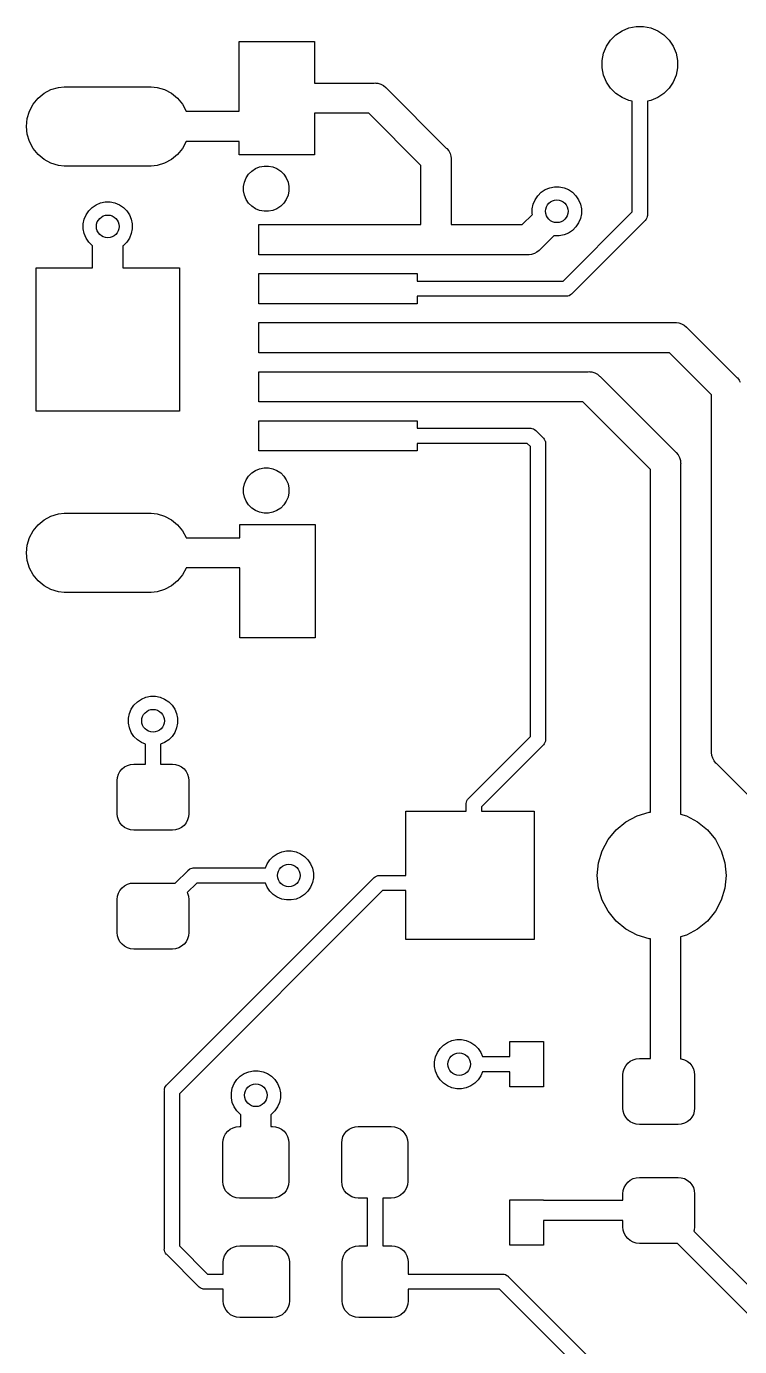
# Model space of a CAD drawing. Extents: x 1 to 84, y 1 to 137.
# Drawn here: x 0.62 to 10.07, y 73.46 to 90.95 of the extents above; entities that cross this region are included whole.
import ezdxf

# ---------------------------------------------------------------- set-up
doc = ezdxf.new("R2010")
doc.units = 0
doc.layers.add('BLACK', color=7, linetype='CONTINUOUS')

msp = doc.modelspace()

# ---------------------------------------------------------------- linework, layer by layer
at = {"layer": 'BLACK', "linetype": 'CONTINUOUS'}
for p, q in [((8.36163, 90.7687), (8.43127, 90.8384)), ((8.43127, 90.8384), (8.51316, 90.8931)), ((8.51316, 90.8931), (8.60416, 90.9308)), ((8.60416, 90.9308), (8.70075, 90.95)), ((8.70075, 90.95), (8.79925, 90.95)), ((8.79925, 90.95), (8.89584, 90.9308)), ((8.89584, 90.9308), (8.98684, 90.8931)), ((8.98684, 90.8931), (9.06873, 90.8384)), ((9.06873, 90.8384), (9.13837, 90.7687)), ((3.44, 89.825), (3.44, 90.75)), ((3.44, 90.75), (4.44, 90.75)), ((4.44, 90.75), (4.44, 90.2)), ((8.26921, 90.5958), (8.30691, 90.6868)), ((8.30691, 90.6868), (8.36163, 90.7687)), ((9.13837, 90.7687), (9.19309, 90.6868)), ((9.19309, 90.6868), (9.23078, 90.5958)), ((8.25, 90.4992), (8.26921, 90.5958)), ((8.25, 90.4008), (8.25, 90.4992)), ((9.23078, 90.5958), (9.25, 90.4992)), ((9.25, 90.4992), (9.25, 90.4008)), ((8.26921, 90.3042), (8.25, 90.4008)), ((8.30691, 90.2132), (8.26921, 90.3042)), ((9.23078, 90.3042), (9.19309, 90.2132)), ((9.25, 90.4008), (9.23078, 90.3042)), ((0.85691, 90.0636), (0.94812, 90.1124)), ((0.94812, 90.1124), (1.04708, 90.1424)), ((1.04708, 90.1424), (1.12421, 90.15)), ((1.12421, 90.15), (2.27579, 90.15)), ((2.27579, 90.15), (2.35292, 90.1424)), ((2.35292, 90.1424), (2.45188, 90.1124)), ((2.45188, 90.1124), (2.54309, 90.0636)), ((4.44, 90.2), (5.23019, 90.2)), ((5.23019, 90.2), (5.24, 90.201)), ((5.24, 90.201), (5.24981, 90.2)), ((5.24981, 90.2), (5.24982, 90.2)), ((5.24982, 90.2), (5.27921, 90.1971)), ((5.27921, 90.1971), (5.31691, 90.1857)), ((5.31691, 90.1857), (5.35165, 90.1671)), ((5.35165, 90.1671), (5.38211, 90.1421)), ((5.38211, 90.1421), (5.38837, 90.1345)), ((5.38837, 90.1345), (6.18448, 89.3384)), ((8.36163, 90.1313), (8.30691, 90.2132)), ((8.43127, 90.0616), (8.36163, 90.1313)), ((9.13837, 90.1313), (9.06873, 90.0616)), ((9.19309, 90.2132), (9.13837, 90.1313)), ((0.66262, 89.8269), (0.71137, 89.9181)), ((0.71137, 89.9181), (0.77697, 89.998)), ((0.77697, 89.998), (0.85691, 90.0636)), ((2.54309, 90.0636), (2.62303, 89.998)), ((2.62303, 89.998), (2.68863, 89.9181)), ((2.68863, 89.9181), (2.73738, 89.8269)), ((8.51316, 90.0069), (8.43127, 90.0616)), ((8.60416, 89.9692), (8.51316, 90.0069)), ((8.65, 89.9601), (8.60416, 89.9692)), ((8.65, 88.4914), (8.65, 89.9601)), ((8.89584, 89.9692), (8.85, 89.9601)), ((8.85, 89.9601), (8.85, 88.4549)), ((8.98684, 90.0069), (8.89584, 89.9692)), ((9.06873, 90.0616), (8.98684, 90.0069)), ((0.6326, 89.7279), (0.66262, 89.8269)), ((2.73738, 89.8269), (2.73795, 89.825)), ((2.73795, 89.825), (3.44, 89.825)), ((5.15716, 89.8), (4.44, 89.8)), ((4.44, 89.8), (4.44, 89.25)), ((5.85, 89.1072), (5.15716, 89.8)), ((0.62246, 89.625), (0.6326, 89.7279)), ((0.6326, 89.5221), (0.62246, 89.625)), ((0.66262, 89.4231), (0.6326, 89.5221)), ((0.71137, 89.3319), (0.66262, 89.4231)), ((2.73738, 89.4231), (2.68863, 89.3319)), ((2.73795, 89.425), (2.73738, 89.4231)), ((3.44, 89.425), (2.73795, 89.425)), ((3.44, 89.25), (3.44, 89.425)), ((0.77697, 89.252), (0.71137, 89.3319)), ((0.85691, 89.1864), (0.77697, 89.252)), ((2.62303, 89.252), (2.54309, 89.1864)), ((2.68863, 89.3319), (2.62303, 89.252)), ((4.44, 89.25), (3.44, 89.25)), ((6.18448, 89.3384), (6.1921, 89.3321)), ((6.1921, 89.3321), (6.2171, 89.3017)), ((6.2171, 89.3017), (6.23567, 89.2669)), ((6.23567, 89.2669), (6.2471, 89.2292)), ((6.2471, 89.2292), (6.25, 89.1998)), ((0.94812, 89.1376), (0.85691, 89.1864)), ((1.04708, 89.1076), (0.94812, 89.1376)), ((1.12421, 89.1), (1.04708, 89.1076)), ((2.27579, 89.1), (1.12421, 89.1)), ((2.35292, 89.1076), (2.27579, 89.1)), ((2.45188, 89.1376), (2.35292, 89.1076)), ((2.54309, 89.1864), (2.45188, 89.1376)), ((3.60876, 89.033), (3.6579, 89.0659)), ((3.6579, 89.0659), (3.71249, 89.0885)), ((3.71249, 89.0885), (3.77045, 89.1)), ((3.77045, 89.1), (3.82955, 89.1)), ((3.82955, 89.1), (3.88751, 89.0885)), ((3.88751, 89.0885), (3.9421, 89.0659)), ((3.9421, 89.0659), (3.99124, 89.033)), ((5.85, 88.325), (5.85, 89.1072)), ((6.25, 89.1998), (6.25, 89.1998)), ((6.25, 89.1998), (6.25097, 89.19)), ((6.25097, 89.19), (6.25, 89.1802)), ((6.25, 89.1802), (6.25, 88.325)), ((3.5, 88.8295), (3.51153, 88.8875)), ((3.51153, 88.8875), (3.53414, 88.9421)), ((3.53414, 88.9421), (3.56697, 88.9912)), ((3.56697, 88.9912), (3.60876, 89.033)), ((3.99124, 89.033), (4.03303, 88.9912)), ((4.03303, 88.9912), (4.06586, 88.9421)), ((4.06586, 88.9421), (4.08847, 88.8875)), ((4.08847, 88.8875), (4.1, 88.8295)), ((3.5, 88.7705), (3.5, 88.8295)), ((3.51153, 88.7125), (3.5, 88.7705)), ((3.53414, 88.6579), (3.51153, 88.7125)), ((4.08847, 88.7125), (4.06586, 88.6579)), ((4.1, 88.7705), (4.08847, 88.7125)), ((4.1, 88.8295), (4.1, 88.7705)), ((7.36199, 88.6539), (7.39756, 88.7072)), ((7.39756, 88.7072), (7.44282, 88.7524)), ((7.44282, 88.7524), (7.49605, 88.788)), ((7.49605, 88.788), (7.5552, 88.8125)), ((7.5552, 88.8125), (7.61799, 88.825)), ((7.61799, 88.825), (7.68201, 88.825)), ((7.68201, 88.825), (7.7448, 88.8125)), ((7.7448, 88.8125), (7.80394, 88.788)), ((7.80394, 88.788), (7.85718, 88.7524)), ((7.85718, 88.7524), (7.90244, 88.7072)), ((7.90244, 88.7072), (7.93801, 88.6539)), ((1.44756, 88.5072), (1.49282, 88.5524)), ((1.49282, 88.5524), (1.54605, 88.588)), ((1.54605, 88.588), (1.6052, 88.6125)), ((1.6052, 88.6125), (1.66799, 88.625)), ((1.66799, 88.625), (1.73201, 88.625)), ((1.73201, 88.625), (1.7948, 88.6125)), ((1.7948, 88.6125), (1.85394, 88.588)), ((1.85394, 88.588), (1.90718, 88.5524)), ((1.90718, 88.5524), (1.95244, 88.5072)), ((3.56697, 88.6088), (3.53414, 88.6579)), ((3.60876, 88.567), (3.56697, 88.6088)), ((3.6579, 88.5341), (3.60876, 88.567)), ((3.71249, 88.5115), (3.6579, 88.5341)), ((3.9421, 88.5341), (3.88751, 88.5115)), ((3.99124, 88.567), (3.9421, 88.5341)), ((4.03303, 88.6088), (3.99124, 88.567)), ((4.06586, 88.6579), (4.03303, 88.6088)), ((7.325, 88.532), (7.33749, 88.5948)), ((7.325, 88.468), (7.325, 88.532)), ((7.33749, 88.5948), (7.36199, 88.6539)), ((7.93801, 88.6539), (7.96251, 88.5948)), ((7.96251, 88.5948), (7.975, 88.532)), ((7.975, 88.532), (7.975, 88.468)), ((1.375, 88.332), (1.38749, 88.3948)), ((1.38749, 88.3948), (1.41199, 88.4539)), ((1.41199, 88.4539), (1.44756, 88.5072)), ((1.95244, 88.5072), (1.98801, 88.4539)), ((1.98801, 88.4539), (2.01251, 88.3948)), ((2.01251, 88.3948), (2.025, 88.332)), ((3.77045, 88.5), (3.71249, 88.5115)), ((3.82955, 88.5), (3.77045, 88.5)), ((3.88751, 88.5115), (3.82955, 88.5)), ((7.19216, 88.325), (7.32668, 88.4595)), ((7.32668, 88.4595), (7.325, 88.468)), ((7.73358, 87.575), (8.65, 88.4914)), ((8.81724, 88.3758), (7.84918, 87.4078)), ((7.93801, 88.3461), (7.90244, 88.2928)), ((7.96251, 88.4052), (7.93801, 88.3461)), ((7.975, 88.468), (7.96251, 88.4052)), ((8.82105, 88.3789), (8.81724, 88.3758)), ((8.83355, 88.3942), (8.82105, 88.3789)), ((8.84283, 88.4115), (8.83355, 88.3942)), ((8.84855, 88.4304), (8.84283, 88.4115)), ((8.85, 88.4451), (8.84855, 88.4304)), ((8.85, 88.4549), (8.85048, 88.45)), ((8.85048, 88.45), (8.85, 88.4451)), ((8.85, 88.4451), (8.85, 88.4451)), ((1.375, 88.268), (1.375, 88.332)), ((1.38749, 88.2052), (1.375, 88.268)), ((1.41199, 88.1461), (1.38749, 88.2052)), ((2.01251, 88.2052), (1.98801, 88.1461)), ((2.025, 88.268), (2.01251, 88.2052)), ((2.025, 88.332), (2.025, 88.268)), ((3.7, 88.325), (5.85, 88.325)), ((3.7, 87.925), (3.7, 88.325)), ((6.25, 88.325), (7.19216, 88.325)), ((7.60953, 88.1767), (7.42337, 87.9905)), ((7.61799, 88.175), (7.60953, 88.1767)), ((7.68201, 88.175), (7.61799, 88.175)), ((7.7448, 88.1875), (7.68201, 88.175)), ((7.80394, 88.212), (7.7448, 88.1875)), ((7.85718, 88.2476), (7.80394, 88.212)), ((7.90244, 88.2928), (7.85718, 88.2476)), ((1.44756, 88.0928), (1.41199, 88.1461)), ((1.49282, 88.0476), (1.44756, 88.0928)), ((1.5, 88.0428), (1.49282, 88.0476)), ((1.5, 87.8306), (1.5, 88.0428)), ((1.90718, 88.0476), (1.9, 88.0428)), ((1.9, 88.0428), (1.9, 87.75)), ((1.95244, 88.0928), (1.90718, 88.0476)), ((1.98801, 88.1461), (1.95244, 88.0928)), ((7.42337, 87.9905), (7.4171, 87.9829)), ((1.5, 87.75), (1.5, 87.8306)), ((1.5, 87.8306), (1.5, 87.8306)), ((6.04018, 87.925), (3.7, 87.925)), ((6.05, 87.924), (6.04018, 87.925)), ((6.05982, 87.925), (6.05, 87.924)), ((7.26519, 87.925), (6.05982, 87.925)), ((7.275, 87.924), (7.26519, 87.925)), ((7.28481, 87.925), (7.275, 87.924)), ((7.28482, 87.925), (7.28481, 87.925)), ((7.31421, 87.9279), (7.28482, 87.925)), ((7.35191, 87.9393), (7.31421, 87.9279)), ((7.38665, 87.9579), (7.35191, 87.9393)), ((7.4171, 87.9829), (7.38665, 87.9579)), ((0.75, 85.85), (0.75, 87.75)), ((0.75, 87.75), (1.5, 87.75)), ((1.9, 87.75), (2.65, 87.75)), ((2.65, 87.75), (2.65, 85.85)), ((3.7, 87.275), (3.7, 87.675)), ((3.7, 87.675), (5.8, 87.675)), ((5.8, 87.675), (5.8, 87.575)), ((5.8, 87.575), (7.73358, 87.575)), ((7.7701, 87.375), (5.8, 87.375)), ((5.8, 87.375), (5.8, 87.275)), ((7.775, 87.3745), (7.7701, 87.375)), ((7.7799, 87.375), (7.775, 87.3745)), ((7.7946, 87.3764), (7.7799, 87.375)), ((7.7799, 87.375), (7.7799, 87.375)), ((7.81345, 87.3822), (7.7946, 87.3764)), ((7.83082, 87.3915), (7.81345, 87.3822)), ((7.84605, 87.4039), (7.83082, 87.3915)), ((7.84918, 87.4078), (7.84605, 87.4039)), ((5.8, 87.275), (3.7, 87.275)), ((3.7, 87.025), (9.21519, 87.025)), ((3.7, 86.625), (3.7, 87.025)), ((9.21519, 87.025), (9.225, 87.026)), ((9.225, 87.026), (9.23481, 87.025)), ((9.23481, 87.025), (9.23482, 87.025)), ((9.23482, 87.025), (9.26421, 87.0221)), ((9.26421, 87.0221), (9.30191, 87.0107)), ((9.30191, 87.0107), (9.33665, 86.9921)), ((9.33665, 86.9921), (9.36711, 86.9671)), ((9.36711, 86.9671), (9.37337, 86.9595)), ((9.37337, 86.9595), (10.0345, 86.2984)), ((9.14216, 86.625), (3.7, 86.625)), ((9.7, 86.0672), (9.14216, 86.625)), ((3.7, 86.375), (8.06519, 86.375)), ((3.7, 85.975), (3.7, 86.375)), ((8.06519, 86.375), (8.075, 86.376)), ((8.075, 86.376), (8.08481, 86.375)), ((8.08481, 86.375), (8.08482, 86.375)), ((8.08482, 86.375), (8.11421, 86.3721)), ((8.11421, 86.3721), (8.15191, 86.3607)), ((8.15191, 86.3607), (8.18665, 86.3421)), ((8.18665, 86.3421), (8.21711, 86.3171)), ((8.21711, 86.3171), (8.22337, 86.3095)), ((8.22337, 86.3095), (9.22448, 85.3084)), ((10.0345, 86.2984), (10.0421, 86.2921)), ((10.0421, 86.2921), (10.0671, 86.2617)), ((10.0671, 86.2617), (10.0803, 86.237)), ((9.7, 81.3398), (9.7, 86.0672)), ((7.99216, 85.975), (3.7, 85.975)), ((8.89, 85.0772), (7.99216, 85.975)), ((2.65, 85.85), (0.75, 85.85)), ((3.7, 85.325), (3.7, 85.725)), ((3.7, 85.725), (5.8, 85.725)), ((5.8, 85.725), (5.8, 85.625)), ((5.8, 85.625), (7.2951, 85.625)), ((7.2951, 85.625), (7.3, 85.6255)), ((7.3, 85.6255), (7.3049, 85.625)), ((7.3049, 85.625), (7.3049, 85.625)), ((7.3049, 85.625), (7.3196, 85.6236)), ((7.3196, 85.6236), (7.33845, 85.6178)), ((7.33845, 85.6178), (7.35582, 85.6085)), ((7.35582, 85.6085), (7.37105, 85.5961)), ((7.37105, 85.5961), (7.37418, 85.5922)), ((7.37418, 85.5922), (7.46724, 85.4992)), ((7.25858, 85.425), (5.8, 85.425)), ((5.8, 85.425), (5.8, 85.325)), ((7.3, 85.3836), (7.25858, 85.425)), ((7.3, 81.5414), (7.3, 85.3836)), ((7.46724, 85.4992), (7.47105, 85.4961)), ((7.47105, 85.4961), (7.48355, 85.4808)), ((7.48355, 85.4808), (7.49283, 85.4635)), ((7.49283, 85.4635), (7.49456, 85.4578)), ((7.49456, 85.4578), (7.49855, 85.4446)), ((7.49855, 85.4446), (7.49891, 85.441)), ((7.49891, 85.441), (7.5, 85.4299)), ((7.5, 85.4299), (7.5, 85.4299)), ((7.5, 85.4299), (7.50048, 85.425)), ((7.50048, 85.425), (7.5, 85.4201)), ((7.5, 85.4201), (7.5, 81.5049)), ((5.8, 85.325), (3.7, 85.325)), ((9.22448, 85.3084), (9.2321, 85.3021)), ((9.2321, 85.3021), (9.2571, 85.2717)), ((9.2571, 85.2717), (9.27567, 85.2369)), ((9.27567, 85.2369), (9.28711, 85.1992)), ((9.28711, 85.1992), (9.29, 85.1698)), ((3.56697, 84.9912), (3.60876, 85.033)), ((3.60876, 85.033), (3.6579, 85.0659)), ((3.6579, 85.0659), (3.71249, 85.0885)), ((3.71249, 85.0885), (3.77045, 85.1)), ((3.77045, 85.1), (3.82955, 85.1)), ((3.82955, 85.1), (3.88751, 85.0885)), ((3.88751, 85.0885), (3.9421, 85.0659)), ((3.9421, 85.0659), (3.99124, 85.033)), ((3.99124, 85.033), (4.03303, 84.9912)), ((8.89, 80.5393), (8.89, 85.0772)), ((9.29, 85.1698), (9.29, 85.1698)), ((9.29, 85.1698), (9.29097, 85.16)), ((9.29097, 85.16), (9.29, 85.1502)), ((9.29, 85.1502), (9.29, 80.5124)), ((3.5, 84.8295), (3.51153, 84.8875)), ((3.51153, 84.8875), (3.53414, 84.9421)), ((3.53414, 84.9421), (3.56697, 84.9912)), ((4.03303, 84.9912), (4.06586, 84.9421)), ((4.06586, 84.9421), (4.08847, 84.8875)), ((4.08847, 84.8875), (4.1, 84.8295)), ((3.5, 84.7705), (3.5, 84.8295)), ((3.51153, 84.7125), (3.5, 84.7705)), ((3.53414, 84.6579), (3.51153, 84.7125)), ((4.08847, 84.7125), (4.06586, 84.6579)), ((4.1, 84.7705), (4.08847, 84.7125)), ((4.1, 84.8295), (4.1, 84.7705)), ((0.94812, 84.4624), (1.04708, 84.4924)), ((1.04708, 84.4924), (1.12421, 84.5)), ((1.12421, 84.5), (2.27579, 84.5)), ((2.27579, 84.5), (2.35292, 84.4924)), ((2.35292, 84.4924), (2.45188, 84.4624)), ((3.56697, 84.6088), (3.53414, 84.6579)), ((3.60876, 84.567), (3.56697, 84.6088)), ((3.6579, 84.5341), (3.60876, 84.567)), ((3.71249, 84.5115), (3.6579, 84.5341)), ((3.77045, 84.5), (3.71249, 84.5115)), ((3.82955, 84.5), (3.77045, 84.5)), ((3.88751, 84.5115), (3.82955, 84.5)), ((3.9421, 84.5341), (3.88751, 84.5115)), ((3.99124, 84.567), (3.9421, 84.5341)), ((4.03303, 84.6088), (3.99124, 84.567)), ((4.06586, 84.6579), (4.03303, 84.6088)), ((0.71137, 84.2681), (0.77697, 84.348)), ((0.77697, 84.348), (0.85691, 84.4136)), ((0.85691, 84.4136), (0.94812, 84.4624)), ((2.45188, 84.4624), (2.54309, 84.4136)), ((2.54309, 84.4136), (2.62303, 84.348)), ((2.62303, 84.348), (2.68863, 84.2681)), ((3.45, 84.175), (3.45, 84.35)), ((3.45, 84.35), (4.45, 84.35)), ((4.45, 84.35), (4.45, 82.85)), ((0.6326, 84.0779), (0.66262, 84.1769)), ((0.66262, 84.1769), (0.71137, 84.2681)), ((2.68863, 84.2681), (2.73738, 84.1769)), ((2.73738, 84.1769), (2.73795, 84.175)), ((2.73795, 84.175), (3.45, 84.175)), ((0.62246, 83.975), (0.6326, 84.0779)), ((0.6326, 83.8721), (0.62246, 83.975)), ((0.66262, 83.7731), (0.6326, 83.8721)), ((0.71137, 83.6819), (0.66262, 83.7731)), ((0.77697, 83.602), (0.71137, 83.6819)), ((2.68863, 83.6819), (2.62303, 83.602)), ((2.73738, 83.7731), (2.68863, 83.6819)), ((2.73795, 83.775), (2.73738, 83.7731)), ((3.45, 83.775), (2.73795, 83.775)), ((3.45, 82.85), (3.45, 83.775)), ((0.85691, 83.5364), (0.77697, 83.602)), ((0.94812, 83.4876), (0.85691, 83.5364)), ((1.04708, 83.4576), (0.94812, 83.4876)), ((1.12421, 83.45), (1.04708, 83.4576)), ((2.27579, 83.45), (1.12421, 83.45)), ((2.35292, 83.4576), (2.27579, 83.45)), ((2.45188, 83.4876), (2.35292, 83.4576)), ((2.54309, 83.5364), (2.45188, 83.4876)), ((2.62303, 83.602), (2.54309, 83.5364)), ((4.45, 82.85), (3.45, 82.85)), ((2.14606, 82.038), (2.2052, 82.0625)), ((2.2052, 82.0625), (2.26799, 82.075)), ((2.26799, 82.075), (2.33201, 82.075)), ((2.33201, 82.075), (2.3948, 82.0625)), ((2.3948, 82.0625), (2.45395, 82.038)), ((1.98749, 81.8448), (2.01199, 81.9039)), ((2.01199, 81.9039), (2.04756, 81.9572)), ((2.04756, 81.9572), (2.09282, 82.0024)), ((2.09282, 82.0024), (2.14606, 82.038)), ((2.45395, 82.038), (2.50718, 82.0024)), ((2.50718, 82.0024), (2.55244, 81.9572)), ((2.55244, 81.9572), (2.58801, 81.9039)), ((2.58801, 81.9039), (2.61251, 81.8448)), ((1.975, 81.782), (1.98749, 81.8448)), ((1.975, 81.718), (1.975, 81.782)), ((1.98749, 81.6552), (1.975, 81.718)), ((2.61251, 81.8448), (2.625, 81.782)), ((2.625, 81.718), (2.61251, 81.6552)), ((2.625, 81.782), (2.625, 81.718)), ((2.01199, 81.5961), (1.98749, 81.6552)), ((2.04756, 81.5428), (2.01199, 81.5961)), ((2.09282, 81.4976), (2.04756, 81.5428)), ((2.55244, 81.5428), (2.50718, 81.4976)), ((2.58801, 81.5961), (2.55244, 81.5428)), ((2.61251, 81.6552), (2.58801, 81.5961)), ((6.48276, 80.7242), (7.3, 81.5414)), ((2.14606, 81.462), (2.09282, 81.4976)), ((2.2, 81.4396), (2.14606, 81.462)), ((2.2, 81.175), (2.2, 81.4396)), ((2.45395, 81.462), (2.4, 81.4396)), ((2.4, 81.4396), (2.4, 81.175)), ((2.50718, 81.4976), (2.45395, 81.462)), ((7.46724, 81.4258), (6.65, 80.6086)), ((7.47105, 81.4289), (7.46724, 81.4258)), ((7.48355, 81.4442), (7.47105, 81.4289)), ((7.49283, 81.4615), (7.48355, 81.4442)), ((7.49855, 81.4804), (7.49283, 81.4615)), ((7.5, 81.4951), (7.49855, 81.4804)), ((7.5, 81.5049), (7.50048, 81.5)), ((7.50048, 81.5), (7.5, 81.4951)), ((1.96004, 81.1583), (2.00107, 81.1708)), ((2.00107, 81.1708), (2.04375, 81.175)), ((2.04375, 81.175), (2.2, 81.175)), ((2.4, 81.175), (2.55625, 81.175)), ((2.55625, 81.175), (2.59893, 81.1708)), ((2.59893, 81.1708), (2.63996, 81.1583)), ((9.69903, 81.33), (9.7, 81.3398)), ((9.70289, 81.2908), (9.69903, 81.33)), ((9.71433, 81.2531), (9.70289, 81.2908)), ((9.7329, 81.2183), (9.71433, 81.2531)), ((9.71433, 81.2531), (9.71433, 81.2531)), ((9.7579, 81.1879), (9.7329, 81.2183)), ((9.76552, 81.1816), (9.7579, 81.1879)), ((10.836, 80.1112), (9.76552, 81.1816)), ((1.825, 80.9562), (1.8292, 80.9989)), ((1.8292, 80.9989), (1.84165, 81.04)), ((1.84165, 81.04), (1.86187, 81.0778)), ((1.86187, 81.0778), (1.88907, 81.1109)), ((1.88907, 81.1109), (1.92222, 81.1381)), ((1.92222, 81.1381), (1.96004, 81.1583)), ((2.63996, 81.1583), (2.67778, 81.1381)), ((2.67778, 81.1381), (2.71093, 81.1109)), ((2.71093, 81.1109), (2.73813, 81.0778)), ((2.73813, 81.0778), (2.75835, 81.04)), ((2.75835, 81.04), (2.7708, 80.9989)), ((2.7708, 80.9989), (2.775, 80.9562)), ((1.825, 80.5187), (1.825, 80.9562)), ((2.775, 80.9562), (2.775, 80.5187)), ((6.44952, 80.65), (6.45, 80.6549)), ((6.45, 80.6451), (6.44952, 80.65)), ((6.45, 80.6549), (6.45145, 80.6696)), ((6.45, 80.6549), (6.45, 80.6549)), ((6.45, 80.55), (6.45, 80.6451)), ((6.45145, 80.6696), (6.45717, 80.6885)), ((6.45717, 80.6885), (6.46645, 80.7058)), ((6.46645, 80.7058), (6.47895, 80.7211)), ((6.47895, 80.7211), (6.48276, 80.7242)), ((1.8292, 80.4761), (1.825, 80.5187)), ((1.84165, 80.435), (1.8292, 80.4761)), ((2.7708, 80.4761), (2.75835, 80.435)), ((2.775, 80.5187), (2.7708, 80.4761)), ((5.65, 79.7), (5.65, 80.55)), ((5.65, 80.55), (6.45, 80.55)), ((6.65, 80.6086), (6.65, 80.55)), ((6.65, 80.55), (7.35, 80.55)), ((7.35, 80.55), (7.35, 78.85)), ((8.56548, 80.4102), (8.71314, 80.4891)), ((8.71314, 80.4891), (8.87337, 80.5377)), ((8.87337, 80.5377), (8.89, 80.5393)), ((9.29, 80.5124), (9.36685, 80.4891)), ((9.36685, 80.4891), (9.51452, 80.4102)), ((1.86187, 80.3972), (1.84165, 80.435)), ((1.88907, 80.3641), (1.86187, 80.3972)), ((1.92222, 80.3369), (1.88907, 80.3641)), ((1.96004, 80.3167), (1.92222, 80.3369)), ((2.00107, 80.3042), (1.96004, 80.3167)), ((2.04375, 80.3), (2.00107, 80.3042)), ((2.55625, 80.3), (2.04375, 80.3)), ((2.59893, 80.3042), (2.55625, 80.3)), ((2.63996, 80.3167), (2.59893, 80.3042)), ((2.67778, 80.3369), (2.63996, 80.3167)), ((2.71093, 80.3641), (2.67778, 80.3369)), ((2.73813, 80.3972), (2.71093, 80.3641)), ((2.75835, 80.435), (2.73813, 80.3972)), ((8.32983, 80.1745), (8.43605, 80.3039)), ((8.43605, 80.3039), (8.56548, 80.4102)), ((9.51452, 80.4102), (9.64395, 80.3039)), ((9.64395, 80.3039), (9.75017, 80.1745)), ((8.2509, 80.0269), (8.32983, 80.1745)), ((9.75017, 80.1745), (9.8291, 80.0269)), ((3.84756, 79.9072), (3.89282, 79.9524)), ((3.89282, 79.9524), (3.94605, 79.988)), ((3.94605, 79.988), (4.0052, 80.0125)), ((4.0052, 80.0125), (4.06799, 80.025)), ((4.06799, 80.025), (4.13201, 80.025)), ((4.13201, 80.025), (4.1948, 80.0125)), ((4.1948, 80.0125), (4.25394, 79.988)), ((4.25394, 79.988), (4.30718, 79.9524)), ((4.30718, 79.9524), (4.35244, 79.9072)), ((8.2023, 79.8666), (8.2509, 80.0269)), ((9.8291, 80.0269), (9.8777, 79.8666)), ((2.59251, 79.5964), (2.76332, 79.7672)), ((2.76332, 79.7672), (2.76645, 79.7711)), ((2.76645, 79.7711), (2.78167, 79.7835)), ((2.78167, 79.7835), (2.78976, 79.7879)), ((2.78976, 79.7879), (2.79905, 79.7928)), ((2.79905, 79.7928), (2.8179, 79.7986)), ((2.8179, 79.7986), (2.81972, 79.7987)), ((2.81972, 79.7987), (2.8326, 79.8)), ((2.8326, 79.8), (2.8375, 79.8005)), ((2.8326, 79.8), (2.8326, 79.8)), ((2.8375, 79.8005), (2.8424, 79.8)), ((2.8424, 79.8), (3.78964, 79.8)), ((3.78964, 79.8), (3.81199, 79.8539)), ((3.81199, 79.8539), (3.84756, 79.9072)), ((4.35244, 79.9072), (4.38801, 79.8539)), ((4.38801, 79.8539), (4.41251, 79.7948)), ((4.41251, 79.7948), (4.425, 79.732)), ((8.18589, 79.7), (8.2023, 79.8666)), ((9.8777, 79.8666), (9.89411, 79.7)), ((1.96004, 79.5833), (2.00107, 79.5958)), ((2.00107, 79.5958), (2.04375, 79.6)), ((2.04375, 79.6), (2.55625, 79.6)), ((2.48276, 76.9242), (5.22582, 79.6672)), ((2.55625, 79.6), (2.59251, 79.5964)), ((2.87892, 79.6), (2.75331, 79.4744)), ((3.78964, 79.6), (2.87892, 79.6)), ((3.81199, 79.5461), (3.78964, 79.6)), ((4.41251, 79.6052), (4.38801, 79.5461)), ((4.425, 79.668), (4.41251, 79.6052)), ((4.425, 79.732), (4.425, 79.668)), ((5.22582, 79.6672), (5.22895, 79.6711)), ((5.22895, 79.6711), (5.24417, 79.6835)), ((5.24417, 79.6835), (5.26155, 79.6928)), ((5.26155, 79.6928), (5.27162, 79.6959)), ((5.27162, 79.6959), (5.28039, 79.6986)), ((5.28039, 79.6986), (5.28404, 79.6989)), ((5.28404, 79.6989), (5.2951, 79.7)), ((5.2951, 79.7), (5.3, 79.7005)), ((5.2951, 79.7), (5.2951, 79.7)), ((5.3, 79.7005), (5.3049, 79.7)), ((5.3049, 79.7), (5.65, 79.7)), ((8.2023, 79.5334), (8.18589, 79.7)), ((9.89411, 79.7), (9.8777, 79.5334)), ((1.825, 79.3812), (1.8292, 79.4239)), ((1.8292, 79.4239), (1.84165, 79.465)), ((1.84165, 79.465), (1.86187, 79.5028)), ((1.86187, 79.5028), (1.88907, 79.5359)), ((1.88907, 79.5359), (1.92222, 79.5631)), ((1.92222, 79.5631), (1.96004, 79.5833)), ((5.34142, 79.5), (2.65, 76.8086)), ((2.75331, 79.4744), (2.75835, 79.465)), ((2.75835, 79.465), (2.7708, 79.4239)), ((2.7708, 79.4239), (2.775, 79.3812)), ((3.84756, 79.4928), (3.81199, 79.5461)), ((3.89282, 79.4476), (3.84756, 79.4928)), ((3.94605, 79.412), (3.89282, 79.4476)), ((4.30718, 79.4476), (4.25394, 79.412)), ((4.35244, 79.4928), (4.30718, 79.4476)), ((4.38801, 79.5461), (4.35244, 79.4928)), ((5.65, 79.5), (5.34142, 79.5)), ((5.65, 78.85), (5.65, 79.5)), ((8.2509, 79.3731), (8.2023, 79.5334)), ((9.8777, 79.5334), (9.8291, 79.3731)), ((1.825, 78.9437), (1.825, 79.3812)), ((2.775, 79.3812), (2.775, 78.9437)), ((4.0052, 79.3875), (3.94605, 79.412)), ((4.06799, 79.375), (4.0052, 79.3875)), ((4.13201, 79.375), (4.06799, 79.375)), ((4.1948, 79.3875), (4.13201, 79.375)), ((4.25394, 79.412), (4.1948, 79.3875)), ((8.32983, 79.2255), (8.2509, 79.3731)), ((9.8291, 79.3731), (9.75017, 79.2255)), ((8.43605, 79.0961), (8.32983, 79.2255)), ((8.56548, 78.9898), (8.43605, 79.0961)), ((9.64395, 79.0961), (9.51452, 78.9898)), ((9.75017, 79.2255), (9.64395, 79.0961)), ((1.8292, 78.9011), (1.825, 78.9437)), ((1.84165, 78.86), (1.8292, 78.9011)), ((2.7708, 78.9011), (2.75835, 78.86)), ((2.775, 78.9437), (2.7708, 78.9011)), ((8.71314, 78.9109), (8.56548, 78.9898)), ((8.87337, 78.8623), (8.71314, 78.9109)), ((9.36685, 78.9109), (9.29, 78.8876)), ((9.51452, 78.9898), (9.36685, 78.9109)), ((1.86187, 78.8222), (1.84165, 78.86)), ((1.88907, 78.7891), (1.86187, 78.8222)), ((1.92222, 78.7619), (1.88907, 78.7891)), ((1.96004, 78.7417), (1.92222, 78.7619)), ((2.00107, 78.7292), (1.96004, 78.7417)), ((2.04375, 78.725), (2.00107, 78.7292)), ((2.55625, 78.725), (2.04375, 78.725)), ((2.59893, 78.7292), (2.55625, 78.725)), ((2.63996, 78.7417), (2.59893, 78.7292)), ((2.67778, 78.7619), (2.63996, 78.7417)), ((2.71093, 78.7891), (2.67778, 78.7619)), ((2.73813, 78.8222), (2.71093, 78.7891)), ((2.75835, 78.86), (2.73813, 78.8222)), ((7.35, 78.85), (5.65, 78.85)), ((8.89, 78.8607), (8.87337, 78.8623)), ((8.89, 77.275), (8.89, 78.8607)), ((9.29, 78.8876), (9.29, 77.2717)), ((6.20106, 77.488), (6.26021, 77.5125)), ((6.26021, 77.5125), (6.323, 77.525)), ((6.323, 77.525), (6.38702, 77.525)), ((6.38702, 77.525), (6.44981, 77.5125)), ((6.44981, 77.5125), (6.50895, 77.488)), ((7.025, 77.3), (7.025, 77.5)), ((7.025, 77.5), (7.475, 77.5)), ((7.475, 77.5), (7.475, 76.9)), ((6.0425, 77.2948), (6.067, 77.3539)), ((6.067, 77.3539), (6.10257, 77.4072)), ((6.10257, 77.4072), (6.14783, 77.4524)), ((6.14783, 77.4524), (6.20106, 77.488)), ((6.50895, 77.488), (6.56219, 77.4524)), ((6.56219, 77.4524), (6.60745, 77.4072)), ((6.60745, 77.4072), (6.64302, 77.3539)), ((6.64302, 77.3539), (6.66537, 77.3)), ((6.03001, 77.232), (6.0425, 77.2948)), ((6.03001, 77.168), (6.03001, 77.232)), ((6.0425, 77.1052), (6.03001, 77.168)), ((6.66537, 77.3), (7.025, 77.3)), ((8.54165, 77.14), (8.56187, 77.1778)), ((8.56187, 77.1778), (8.58907, 77.2109)), ((8.58907, 77.2109), (8.62222, 77.2381)), ((8.62222, 77.2381), (8.66004, 77.2583)), ((8.66004, 77.2583), (8.70107, 77.2708)), ((8.70107, 77.2708), (8.74375, 77.275)), ((8.74375, 77.275), (8.89, 77.275)), ((9.29, 77.2717), (9.29893, 77.2708)), ((9.29893, 77.2708), (9.33996, 77.2583)), ((9.33996, 77.2583), (9.37778, 77.2381)), ((9.37778, 77.2381), (9.41093, 77.2109)), ((9.41093, 77.2109), (9.43813, 77.1778)), ((9.43813, 77.1778), (9.45835, 77.14)), ((3.37449, 76.9414), (3.41006, 76.9947)), ((3.41006, 76.9947), (3.45532, 77.0399)), ((3.45532, 77.0399), (3.50855, 77.0755)), ((3.50855, 77.0755), (3.5677, 77.1)), ((3.5677, 77.1), (3.63049, 77.1125)), ((3.63049, 77.1125), (3.69451, 77.1125)), ((3.69451, 77.1125), (3.7573, 77.1)), ((3.7573, 77.1), (3.81644, 77.0755)), ((3.81644, 77.0755), (3.86968, 77.0399)), ((3.86968, 77.0399), (3.91494, 76.9947)), ((3.91494, 76.9947), (3.95051, 76.9414)), ((6.067, 77.0461), (6.0425, 77.1052)), ((6.10257, 76.9928), (6.067, 77.0461)), ((6.14783, 76.9476), (6.10257, 76.9928)), ((6.60745, 76.9928), (6.56219, 76.9476)), ((6.64302, 77.0461), (6.60745, 76.9928)), ((6.66537, 77.1), (6.64302, 77.0461)), ((7.025, 77.1), (6.66537, 77.1)), ((7.025, 76.9), (7.025, 77.1)), ((8.525, 77.0562), (8.5292, 77.0989)), ((8.525, 76.6187), (8.525, 77.0562)), ((8.5292, 77.0989), (8.54165, 77.14)), ((9.45835, 77.14), (9.4708, 77.0989)), ((9.4708, 77.0989), (9.475, 77.0562)), ((9.475, 77.0562), (9.475, 76.6187)), ((2.44952, 76.85), (2.45, 76.8549)), ((2.45, 76.8451), (2.44952, 76.85)), ((2.45, 76.8549), (2.45145, 76.8696)), ((2.45, 76.8549), (2.45, 76.8549)), ((2.45, 74.7549), (2.45, 76.8451)), ((2.45145, 76.8696), (2.45717, 76.8885)), ((2.45717, 76.8885), (2.46645, 76.9058)), ((2.46645, 76.9058), (2.47895, 76.9211)), ((2.47895, 76.9211), (2.48276, 76.9242)), ((2.65, 76.8086), (2.65, 74.7914)), ((3.3375, 76.8195), (3.34999, 76.8823)), ((3.3375, 76.7555), (3.3375, 76.8195)), ((3.34999, 76.8823), (3.37449, 76.9414)), ((3.95051, 76.9414), (3.97501, 76.8823)), ((3.97501, 76.8823), (3.9875, 76.8195)), ((3.9875, 76.8195), (3.9875, 76.7555)), ((6.20106, 76.912), (6.14783, 76.9476)), ((6.26021, 76.8875), (6.20106, 76.912)), ((6.323, 76.875), (6.26021, 76.8875)), ((6.38702, 76.875), (6.323, 76.875)), ((6.44981, 76.8875), (6.38702, 76.875)), ((6.50895, 76.912), (6.44981, 76.8875)), ((6.56219, 76.9476), (6.50895, 76.912)), ((7.475, 76.9), (7.025, 76.9)), ((3.34999, 76.6927), (3.3375, 76.7555)), ((3.37449, 76.6336), (3.34999, 76.6927)), ((3.41006, 76.5803), (3.37449, 76.6336)), ((3.95051, 76.6336), (3.91494, 76.5803)), ((3.97501, 76.6927), (3.95051, 76.6336)), ((3.9875, 76.7555), (3.97501, 76.6927)), ((8.5292, 76.5761), (8.525, 76.6187)), ((9.475, 76.6187), (9.4708, 76.5761)), ((3.45532, 76.5351), (3.41006, 76.5803)), ((3.4625, 76.5303), (3.45532, 76.5351)), ((3.4625, 76.375), (3.4625, 76.5303)), ((3.86968, 76.5351), (3.8625, 76.5303)), ((3.8625, 76.5303), (3.8625, 76.375)), ((3.91494, 76.5803), (3.86968, 76.5351)), ((8.54165, 76.535), (8.5292, 76.5761)), ((8.56187, 76.4972), (8.54165, 76.535)), ((8.58907, 76.4641), (8.56187, 76.4972)), ((8.62222, 76.4369), (8.58907, 76.4641)), ((9.41093, 76.4641), (9.37778, 76.4369)), ((9.43813, 76.4972), (9.41093, 76.4641)), ((9.45835, 76.535), (9.43813, 76.4972)), ((9.4708, 76.5761), (9.45835, 76.535)), ((3.24165, 76.24), (3.26187, 76.2778)), ((3.26187, 76.2778), (3.28907, 76.3109)), ((3.28907, 76.3109), (3.32222, 76.3381)), ((3.32222, 76.3381), (3.36004, 76.3583)), ((3.36004, 76.3583), (3.40107, 76.3708)), ((3.40107, 76.3708), (3.44375, 76.375)), ((3.44375, 76.375), (3.4625, 76.375)), ((3.8625, 76.375), (3.88125, 76.375)), ((3.88125, 76.375), (3.92393, 76.3708)), ((3.92393, 76.3708), (3.96496, 76.3583)), ((3.96496, 76.3583), (4.00278, 76.3381)), ((4.00278, 76.3381), (4.03593, 76.3109)), ((4.03593, 76.3109), (4.06313, 76.2778)), ((4.06313, 76.2778), (4.08335, 76.24)), ((4.81665, 76.24), (4.83687, 76.2778)), ((4.83687, 76.2778), (4.86407, 76.3109)), ((4.86407, 76.3109), (4.89722, 76.3381)), ((4.89722, 76.3381), (4.93504, 76.3583)), ((4.93504, 76.3583), (4.97607, 76.3708)), ((4.97607, 76.3708), (5.01875, 76.375)), ((5.01875, 76.375), (5.45625, 76.375)), ((5.45625, 76.375), (5.49893, 76.3708)), ((5.49893, 76.3708), (5.53996, 76.3583)), ((5.53996, 76.3583), (5.57778, 76.3381)), ((5.57778, 76.3381), (5.61093, 76.3109)), ((5.61093, 76.3109), (5.63813, 76.2778)), ((5.63813, 76.2778), (5.65835, 76.24)), ((8.66004, 76.4167), (8.62222, 76.4369)), ((8.70107, 76.4042), (8.66004, 76.4167)), ((8.74375, 76.4), (8.70107, 76.4042)), ((9.25625, 76.4), (8.74375, 76.4)), ((9.29893, 76.4042), (9.25625, 76.4)), ((9.33996, 76.4167), (9.29893, 76.4042)), ((9.37778, 76.4369), (9.33996, 76.4167)), ((3.225, 76.1562), (3.2292, 76.1989)), ((3.225, 75.6437), (3.225, 76.1562)), ((3.2292, 76.1989), (3.24165, 76.24)), ((4.08335, 76.24), (4.0958, 76.1989)), ((4.0958, 76.1989), (4.1, 76.1562)), ((4.1, 76.1562), (4.1, 75.6437)), ((4.8, 76.1562), (4.8042, 76.1989)), ((4.8, 75.6437), (4.8, 76.1562)), ((4.8042, 76.1989), (4.81665, 76.24)), ((5.65835, 76.24), (5.6708, 76.1989)), ((5.6708, 76.1989), (5.675, 76.1562)), ((5.675, 76.1562), (5.675, 75.6437)), ((3.2292, 75.6011), (3.225, 75.6437)), ((3.24165, 75.56), (3.2292, 75.6011)), ((4.0958, 75.6011), (4.08335, 75.56)), ((4.1, 75.6437), (4.0958, 75.6011)), ((4.8042, 75.6011), (4.8, 75.6437)), ((4.81665, 75.56), (4.8042, 75.6011)), ((5.6708, 75.6011), (5.65835, 75.56)), ((5.675, 75.6437), (5.6708, 75.6011)), ((8.54165, 75.565), (8.56187, 75.6028)), ((8.56187, 75.6028), (8.58907, 75.6359)), ((8.58907, 75.6359), (8.62222, 75.6631)), ((8.62222, 75.6631), (8.66004, 75.6833)), ((8.66004, 75.6833), (8.70107, 75.6958)), ((8.70107, 75.6958), (8.74375, 75.7)), ((8.74375, 75.7), (9.25625, 75.7)), ((9.25625, 75.7), (9.29893, 75.6958)), ((9.29893, 75.6958), (9.33996, 75.6833)), ((9.33996, 75.6833), (9.37778, 75.6631)), ((9.37778, 75.6631), (9.41093, 75.6359)), ((9.41093, 75.6359), (9.43813, 75.6028)), ((9.43813, 75.6028), (9.45835, 75.565)), ((3.26187, 75.5222), (3.24165, 75.56)), ((3.28907, 75.4891), (3.26187, 75.5222)), ((3.32222, 75.4619), (3.28907, 75.4891)), ((3.36004, 75.4417), (3.32222, 75.4619)), ((3.40107, 75.4292), (3.36004, 75.4417)), ((3.44375, 75.425), (3.40107, 75.4292)), ((3.88125, 75.425), (3.44375, 75.425)), ((3.92393, 75.4292), (3.88125, 75.425)), ((3.96496, 75.4417), (3.92393, 75.4292)), ((4.00278, 75.4619), (3.96496, 75.4417)), ((4.03593, 75.4891), (4.00278, 75.4619)), ((4.06313, 75.5222), (4.03593, 75.4891)), ((4.08335, 75.56), (4.06313, 75.5222)), ((4.83687, 75.5222), (4.81665, 75.56)), ((4.86407, 75.4891), (4.83687, 75.5222)), ((4.89722, 75.4619), (4.86407, 75.4891)), ((4.93504, 75.4417), (4.89722, 75.4619)), ((4.97607, 75.4292), (4.93504, 75.4417)), ((5.01875, 75.425), (4.97607, 75.4292)), ((5.14344, 75.425), (5.01875, 75.425)), ((5.14344, 74.7932), (5.14344, 75.425)), ((5.45625, 75.425), (5.34344, 75.425)), ((5.34344, 75.425), (5.34344, 74.7932)), ((5.49893, 75.4292), (5.45625, 75.425)), ((5.53996, 75.4417), (5.49893, 75.4292)), ((5.57778, 75.4619), (5.53996, 75.4417)), ((5.61093, 75.4891), (5.57778, 75.4619)), ((5.63813, 75.5222), (5.61093, 75.4891)), ((5.65835, 75.56), (5.63813, 75.5222)), ((7.025, 74.8), (7.025, 75.4)), ((7.025, 75.4), (7.475, 75.4)), ((7.475, 75.4), (7.475, 75.3975)), ((7.475, 75.3975), (8.525, 75.3975)), ((8.525, 75.4813), (8.5292, 75.5239)), ((8.525, 75.3975), (8.525, 75.4813)), ((8.5292, 75.5239), (8.54165, 75.565)), ((9.45835, 75.565), (9.4708, 75.5239)), ((9.4708, 75.5239), (9.475, 75.4813)), ((9.475, 75.4813), (9.475, 75.0438)), ((8.525, 75.1275), (7.475, 75.1275)), ((7.475, 75.1275), (7.475, 74.8)), ((8.525, 75.0438), (8.525, 75.1275)), ((8.5292, 75.0011), (8.525, 75.0438)), ((9.475, 75.0438), (9.4708, 75.0011)), ((8.54165, 74.96), (8.5292, 75.0011)), ((8.56187, 74.9222), (8.54165, 74.96)), ((8.58907, 74.8891), (8.56187, 74.9222)), ((8.62222, 74.8619), (8.58907, 74.8891)), ((9.4708, 75.0011), (9.4665, 74.9869)), ((9.4665, 74.9869), (10.6284, 73.825)), ((2.44952, 74.75), (2.45, 74.7549)), ((2.45145, 74.7304), (2.44952, 74.75)), ((2.45632, 74.7143), (2.45145, 74.7304)), ((2.45717, 74.7115), (2.45632, 74.7143)), ((2.46645, 74.6942), (2.45717, 74.7115)), ((2.47895, 74.6789), (2.46645, 74.6942)), ((2.65, 74.7914), (3.02324, 74.4182)), ((3.24759, 74.6581), (3.2678, 74.696)), ((3.2678, 74.696), (3.29501, 74.7291)), ((3.29501, 74.7291), (3.32816, 74.7563)), ((3.32816, 74.7563), (3.36597, 74.7765)), ((3.36597, 74.7765), (3.40701, 74.789)), ((3.40701, 74.789), (3.44969, 74.7932)), ((3.44969, 74.7932), (3.88719, 74.7932)), ((3.88719, 74.7932), (3.92986, 74.789)), ((3.92986, 74.789), (3.9709, 74.7765)), ((3.9709, 74.7765), (4.00872, 74.7563)), ((4.00872, 74.7563), (4.04187, 74.7291)), ((4.04187, 74.7291), (4.06907, 74.696)), ((4.06907, 74.696), (4.08929, 74.6581)), ((4.82259, 74.6581), (4.8428, 74.696)), ((4.8428, 74.696), (4.87001, 74.7291)), ((4.87001, 74.7291), (4.90316, 74.7563)), ((4.90316, 74.7563), (4.94097, 74.7765)), ((4.94097, 74.7765), (4.98201, 74.789)), ((4.98201, 74.789), (5.02469, 74.7932)), ((5.02469, 74.7932), (5.14344, 74.7932)), ((5.34344, 74.7932), (5.46219, 74.7932)), ((5.46219, 74.7932), (5.50486, 74.789)), ((5.50486, 74.789), (5.5459, 74.7765)), ((5.5459, 74.7765), (5.58372, 74.7563)), ((5.58372, 74.7563), (5.61687, 74.7291)), ((5.61687, 74.7291), (5.64407, 74.696)), ((5.64407, 74.696), (5.66429, 74.6581)), ((7.475, 74.8), (7.025, 74.8)), ((8.66004, 74.8417), (8.62222, 74.8619)), ((8.70107, 74.8292), (8.66004, 74.8417)), ((8.74375, 74.825), (8.70107, 74.8292)), ((9.24658, 74.825), (8.74375, 74.825)), ((10.4724, 73.5992), (9.24658, 74.825)), ((2.48276, 74.6758), (2.47895, 74.6789)), ((2.90764, 74.2509), (2.48276, 74.6758)), ((3.23094, 74.5744), (3.23514, 74.6171)), ((3.23094, 74.4182), (3.23094, 74.5744)), ((3.23514, 74.6171), (3.24759, 74.6581)), ((4.08929, 74.6581), (4.10173, 74.6171)), ((4.10173, 74.6171), (4.10594, 74.5744)), ((4.10594, 74.5744), (4.10594, 74.0619)), ((4.80594, 74.5744), (4.81014, 74.6171)), ((4.80594, 74.0619), (4.80594, 74.5744)), ((4.81014, 74.6171), (4.82259, 74.6581)), ((5.66429, 74.6581), (5.67673, 74.6171)), ((5.67673, 74.6171), (5.68094, 74.5744)), ((5.68094, 74.5744), (5.68094, 74.4182)), ((3.02324, 74.4182), (3.23094, 74.4182)), ((5.68094, 74.4182), (6.92693, 74.4182)), ((6.92693, 74.4182), (6.93182, 74.4187)), ((6.93182, 74.4187), (6.93672, 74.4182)), ((6.93672, 74.4182), (6.93673, 74.4182)), ((6.93673, 74.4182), (6.95143, 74.4167)), ((6.95143, 74.4167), (6.97028, 74.411)), ((6.97028, 74.411), (6.98765, 74.4017)), ((6.98765, 74.4017), (7.00287, 74.3892)), ((7.00287, 74.3892), (7.00601, 74.3854)), ((7.00601, 74.3854), (8.54142, 72.85)), ((2.91077, 74.2471), (2.90764, 74.2509)), ((2.926, 74.2346), (2.91077, 74.2471)), ((2.94337, 74.2253), (2.926, 74.2346)), ((2.9565, 74.2214), (2.94337, 74.2253)), ((2.96222, 74.2196), (2.9565, 74.2214)), ((2.96404, 74.2194), (2.96222, 74.2196)), ((2.97692, 74.2182), (2.96404, 74.2194)), ((2.97693, 74.2182), (2.97692, 74.2182)), ((2.98182, 74.2177), (2.97693, 74.2182)), ((2.98672, 74.2182), (2.98182, 74.2177)), ((3.23094, 74.2182), (2.98672, 74.2182)), ((3.23094, 74.0619), (3.23094, 74.2182)), ((6.8904, 74.2182), (5.68094, 74.2182)), ((5.68094, 74.2182), (5.68094, 74.0619)), ((8.42582, 72.6828), (6.8904, 74.2182)), ((3.23514, 74.0193), (3.23094, 74.0619)), ((3.24759, 73.9782), (3.23514, 74.0193)), ((4.10173, 74.0193), (4.08929, 73.9782)), ((4.10594, 74.0619), (4.10173, 74.0193)), ((4.81014, 74.0193), (4.80594, 74.0619)), ((4.82259, 73.9782), (4.81014, 74.0193)), ((5.67673, 74.0193), (5.66429, 73.9782)), ((5.68094, 74.0619), (5.67673, 74.0193)), ((3.2678, 73.9404), (3.24759, 73.9782)), ((3.29501, 73.9072), (3.2678, 73.9404)), ((3.32816, 73.88), (3.29501, 73.9072)), ((3.36597, 73.8598), (3.32816, 73.88)), ((3.40701, 73.8474), (3.36597, 73.8598)), ((3.44969, 73.8432), (3.40701, 73.8474)), ((3.88719, 73.8432), (3.44969, 73.8432)), ((3.92986, 73.8474), (3.88719, 73.8432)), ((3.9709, 73.8598), (3.92986, 73.8474)), ((4.00872, 73.88), (3.9709, 73.8598)), ((4.04187, 73.9072), (4.00872, 73.88)), ((4.06907, 73.9404), (4.04187, 73.9072)), ((4.08929, 73.9782), (4.06907, 73.9404)), ((4.8428, 73.9404), (4.82259, 73.9782)), ((4.87001, 73.9072), (4.8428, 73.9404)), ((4.90316, 73.88), (4.87001, 73.9072)), ((4.94097, 73.8598), (4.90316, 73.88)), ((4.98201, 73.8474), (4.94097, 73.8598)), ((5.02469, 73.8432), (4.98201, 73.8474)), ((5.46219, 73.8432), (5.02469, 73.8432)), ((5.50486, 73.8474), (5.46219, 73.8432)), ((5.5459, 73.8598), (5.50486, 73.8474)), ((5.58372, 73.88), (5.5459, 73.8598)), ((5.61687, 73.9072), (5.58372, 73.88)), ((5.64407, 73.9404), (5.61687, 73.9072)), ((5.66429, 73.9782), (5.64407, 73.9404))]:
    msp.add_line(p, q, dxfattribs=at)
at = {"layer": 'BLACK'}
for centre in [(7.65, 88.5), (1.7, 88.3), (2.3, 81.75), (4.1, 79.7), (6.35501, 77.2), (3.6625, 76.7875)]:
    msp.add_circle(centre, 0.15, dxfattribs=at)

doc.saveas('drawing.dxf')
